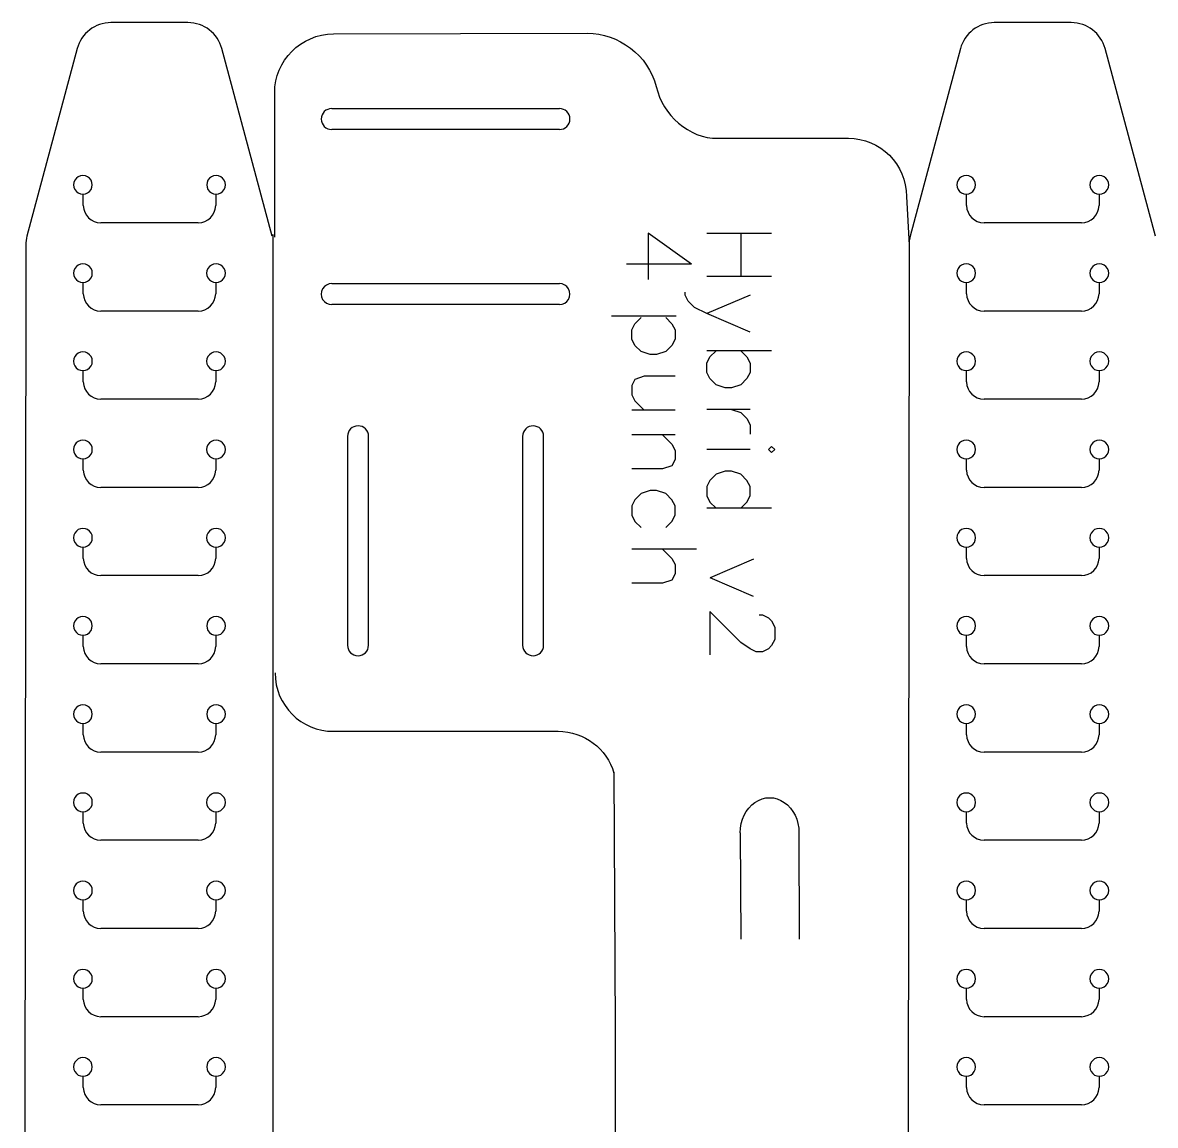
# Model space of a CAD drawing. Extents: x 9 to 642, y 361 to 1089.
# Drawn here: x 36.1 to 133.1, y 994.9 to 1089.4 of the extents above; entities that cross this region are included whole.
import ezdxf

# ---------------------------------------------------------------- set-up
doc = ezdxf.new("R2010")
doc.units = 0
doc.layers.add('Layer_1', color=7, linetype='CONTINUOUS')

msp = doc.modelspace()

# ---------------------------------------------------------------- linework, layer by layer
at = {"layer": 'Layer_1', "color": 7}
for p, q in [((50.218022, 1089.389811), (43.621986, 1089.389811)), ((125.875113, 1089.389811), (119.279077, 1089.389811)), ((62.686015, 1088.442497), (84.442729, 1088.486498)), ((40.72419, 1087.166253), (36.422224, 1071.111045)), ((57.417758, 1071.111045), (53.115792, 1087.166253)), ((116.381281, 1087.166253), (112.079315, 1071.111045)), ((133.074849, 1071.111045), (128.772883, 1087.166253)), ((57.621413, 1083.41298), (57.621413, 1071.024976)), ((95.615315, 1079.482224), (106.804783, 1079.479578)), ((111.753735, 1074.486203), (111.97708, 1070.334599)), ((57.51322, 731.620413), (57.520099, 1071.235611)), ((36.319989, 1070.334599), (36.055697, 751.059959)), ((111.97708, 1070.334599), (111.712788, 751.059959)), ((62.677918, 1028.676509), (81.91146, 1028.676509)), ((86.698725, 1025.162816), (86.809956, 1003.283468)), ((86.809956, 1003.283468), (86.809956, 753.097225))]:
    msp.add_line(p, q, dxfattribs=at)
at = {"layer": 'Layer_1', "color": 1}
for p, q in [((62.532001, 1082.033151), (82.032004, 1082.033151)), ((82.032004, 1080.233138), (62.532001, 1080.233138)), ((41.219993, 1074.6898), (41.219993, 1074.6898)), ((41.248065, 1073.717509), (41.23272, 1074.689905)), ((52.607316, 1074.689905), (52.59197, 1073.717509)), ((52.619989, 1074.6898), (52.619989, 1074.6898)), ((116.877084, 1074.6898), (116.877084, 1074.6898)), ((116.905156, 1073.717509), (116.88981, 1074.689905)), ((128.264407, 1074.689905), (128.249061, 1073.717509)), ((128.27708, 1074.6898), (128.27708, 1074.6898)), ((51.0921, 1072.241266), (42.747883, 1072.241266)), ((126.749191, 1072.241266), (118.404973, 1072.241266)), ((41.219993, 1067.132823), (41.219993, 1067.132823)), ((41.248065, 1066.160533), (41.23272, 1067.132929)), ((52.607316, 1067.132929), (52.59197, 1066.160533)), ((52.619989, 1067.132823), (52.619989, 1067.132823)), ((62.532001, 1067.033155), (82.032004, 1067.033155)), ((116.877084, 1067.132823), (116.877084, 1067.132823)), ((116.905156, 1066.160533), (116.88981, 1067.132929)), ((128.264407, 1067.132929), (128.249061, 1066.160533)), ((128.27708, 1067.132823), (128.27708, 1067.132823)), ((51.0921, 1064.68429), (42.747883, 1064.68429)), ((82.032004, 1065.233141), (62.532001, 1065.233141)), ((126.749191, 1064.68429), (118.404973, 1064.68429)), ((41.219993, 1059.575847), (41.219993, 1059.575847)), ((41.248065, 1058.603556), (41.23272, 1059.575953)), ((52.607316, 1059.575953), (52.59197, 1058.603556)), ((52.619989, 1059.575847), (52.619989, 1059.575847)), ((116.877084, 1059.575847), (116.877084, 1059.575847)), ((116.905156, 1058.603556), (116.88981, 1059.575953)), ((128.264407, 1059.575953), (128.249061, 1058.603556)), ((128.27708, 1059.575847), (128.27708, 1059.575847)), ((51.0921, 1057.127314), (42.747883, 1057.127314)), ((126.749191, 1057.127314), (118.404973, 1057.127314)), ((64.781991, 1054.846261), (64.781991, 1054.846261)), ((79.782014, 1054.846261), (79.782014, 1054.846261)), ((63.882011, 1053.946255), (63.882011, 1036.04624)), ((65.681998, 1036.04624), (65.681998, 1053.946255)), ((78.882007, 1053.946255), (78.882007, 1036.04624)), ((80.681994, 1036.04624), (80.681994, 1053.946255)), ((41.219993, 1052.018871), (41.219993, 1052.018871)), ((41.248065, 1051.04658), (41.23272, 1052.01895)), ((52.607316, 1052.01895), (52.59197, 1051.04658)), ((52.619989, 1052.018871), (52.619989, 1052.018871)), ((116.877084, 1052.018871), (116.877084, 1052.018871)), ((116.905156, 1051.04658), (116.88981, 1052.01895)), ((128.264407, 1052.01895), (128.249061, 1051.04658)), ((128.27708, 1052.018871), (128.27708, 1052.018871)), ((51.0921, 1049.570337), (42.747883, 1049.570337)), ((126.749191, 1049.570337), (118.404973, 1049.570337)), ((41.219993, 1044.461895), (41.219993, 1044.461895)), ((41.248065, 1043.489577), (41.23272, 1044.461974)), ((52.607316, 1044.461974), (52.59197, 1043.489577)), ((52.619989, 1044.461895), (52.619989, 1044.461895)), ((116.877084, 1044.461895), (116.877084, 1044.461895)), ((116.905156, 1043.489577), (116.88981, 1044.461974)), ((128.264407, 1044.461974), (128.249061, 1043.489577)), ((128.27708, 1044.461895), (128.27708, 1044.461895)), ((51.0921, 1042.013361), (42.747883, 1042.013361)), ((126.749191, 1042.013361), (118.404973, 1042.013361)), ((41.219993, 1036.904892), (41.219993, 1036.904892)), ((41.248065, 1035.932601), (41.23272, 1036.904998)), ((52.607316, 1036.904998), (52.59197, 1035.932601)), ((52.619989, 1036.904892), (52.619989, 1036.904892)), ((116.877084, 1036.904892), (116.877084, 1036.904892)), ((116.905156, 1035.932601), (116.88981, 1036.904998)), ((128.264407, 1036.904998), (128.249061, 1035.932601)), ((128.27708, 1036.904892), (128.27708, 1036.904892)), ((51.0921, 1034.456385), (42.747883, 1034.456385)), ((64.781991, 1035.146259), (64.781991, 1035.146259)), ((79.782014, 1035.146259), (79.782014, 1035.146259)), ((126.749191, 1034.456385), (118.404973, 1034.456385)), ((41.219993, 1029.347916), (41.219993, 1029.347916)), ((41.248065, 1028.375625), (41.23272, 1029.348021)), ((52.607316, 1029.348021), (52.59197, 1028.375625)), ((52.619989, 1029.347916), (52.619989, 1029.347916)), ((116.877084, 1029.347916), (116.877084, 1029.347916)), ((116.905156, 1028.375625), (116.88981, 1029.348021)), ((128.264407, 1029.348021), (128.249061, 1028.375625)), ((128.27708, 1029.347916), (128.27708, 1029.347916)), ((51.0921, 1026.899382), (42.747883, 1026.899382)), ((126.749191, 1026.899382), (118.404973, 1026.899382)), ((41.219993, 1021.790939), (41.219993, 1021.790939)), ((41.248065, 1020.818649), (41.23272, 1021.791045)), ((52.607316, 1021.791045), (52.59197, 1020.818649)), ((52.619989, 1021.790939), (52.619989, 1021.790939)), ((116.877084, 1021.790939), (116.877084, 1021.790939)), ((116.905156, 1020.818649), (116.88981, 1021.791045)), ((128.264407, 1021.791045), (128.249061, 1020.818649)), ((128.27708, 1021.790939), (128.27708, 1021.790939)), ((97.520474, 1019.983676), (97.567226, 1010.858965)), ((102.550177, 1019.98328), (102.573725, 1010.857959)), ((51.0921, 1019.342406), (42.747883, 1019.342406)), ((126.749191, 1019.342406), (118.404973, 1019.342406)), ((41.219993, 1014.233963), (41.219993, 1014.233963)), ((41.248065, 1013.261672), (41.23272, 1014.234069)), ((52.607316, 1014.234069), (52.59197, 1013.261672)), ((52.619989, 1014.233963), (52.619989, 1014.233963)), ((116.877084, 1014.233963), (116.877084, 1014.233963)), ((116.905156, 1013.261672), (116.88981, 1014.234069)), ((128.264407, 1014.234069), (128.249061, 1013.261672)), ((128.27708, 1014.233963), (128.27708, 1014.233963)), ((51.0921, 1011.78543), (42.747883, 1011.78543)), ((126.749191, 1011.78543), (118.404973, 1011.78543)), ((41.219993, 1006.676987), (41.219993, 1006.676987)), ((41.248065, 1005.704696), (41.23272, 1006.677066)), ((52.607316, 1006.677066), (52.59197, 1005.704696)), ((52.619989, 1006.676987), (52.619989, 1006.676987)), ((116.877084, 1006.676987), (116.877084, 1006.676987)), ((116.905156, 1005.704696), (116.88981, 1006.677066)), ((128.264407, 1006.677066), (128.249061, 1005.704696)), ((128.27708, 1006.676987), (128.27708, 1006.676987)), ((51.0921, 1004.228453), (42.747883, 1004.228453)), ((126.749191, 1004.228453), (118.404973, 1004.228453)), ((41.219993, 999.119984), (41.219993, 999.119984)), ((41.248065, 998.147693), (41.23272, 999.12009)), ((52.607316, 999.12009), (52.59197, 998.147693)), ((52.619989, 999.119984), (52.619989, 999.119984)), ((116.877084, 999.119984), (116.877084, 999.119984)), ((116.905156, 998.147693), (116.88981, 999.12009)), ((128.264407, 999.12009), (128.249061, 998.147693)), ((128.27708, 999.119984), (128.27708, 999.119984)), ((51.0921, 996.671477), (42.747883, 996.671477)), ((126.749191, 996.671477), (118.404973, 996.671477))]:
    msp.add_line(p, q, dxfattribs=at)
at = {"layer": 'Layer_1', "color": 5}
for p, q in [((93.339475, 1068.705507), (89.635309, 1071.35134)), ((89.635309, 1071.35134), (89.635309, 1067.38259)), ((100.208562, 1071.336576), (94.652312, 1071.336576)), ((97.562728, 1071.336576), (97.562728, 1067.63241)), ((93.339475, 1068.705507), (87.783226, 1068.705507)), ((100.208562, 1067.63241), (94.652312, 1067.63241)), ((92.800228, 1066.04491), (92.800228, 1066.309493)), ((93.064812, 1065.515743), (92.800228, 1066.04491)), ((93.593978, 1064.986576), (93.064812, 1065.515743)), ((98.356478, 1066.04491), (94.652312, 1064.45741)), ((94.652312, 1064.45741), (93.593978, 1064.986576)), ((98.356478, 1062.86991), (94.652312, 1064.45741)), ((92.043573, 1064.231403), (86.487323, 1064.231403)), ((88.228175, 1063.061838), (88.492759, 1063.591005)), ((88.492759, 1063.591005), (89.021925, 1064.120172)), ((91.138565, 1064.120172), (91.667732, 1063.591005)), ((91.667732, 1063.591005), (91.932316, 1063.061838)), ((88.228175, 1062.268088), (88.228175, 1063.061838)), ((91.932316, 1063.061838), (91.932316, 1062.268088)), ((88.492759, 1061.738922), (88.228175, 1062.268088)), ((89.021925, 1061.209755), (88.492759, 1061.738922)), ((91.667732, 1061.738922), (91.138565, 1061.209755)), ((91.932316, 1062.268088), (91.667732, 1061.738922)), ((89.815649, 1060.945172), (89.021925, 1061.209755)), ((90.344815, 1060.945172), (89.815649, 1060.945172)), ((91.138565, 1061.209755), (90.344815, 1060.945172)), ((100.208562, 1061.28241), (94.652312, 1061.28241)), ((94.652312, 1060.224076), (94.916895, 1060.753243)), ((94.916895, 1060.753243), (95.446062, 1061.28241)), ((97.562728, 1061.28241), (98.091895, 1060.753243)), ((98.091895, 1060.753243), (98.356478, 1060.224076)), ((94.652312, 1059.430326), (94.652312, 1060.224076)), ((98.356478, 1060.224076), (98.356478, 1059.430326)), ((88.492759, 1058.828505), (88.228175, 1058.299338)), ((89.286509, 1059.093088), (88.492759, 1058.828505)), ((91.932316, 1059.093088), (89.286509, 1059.093088)), ((94.916895, 1058.90116), (94.652312, 1059.430326)), ((95.446062, 1058.371993), (94.916895, 1058.90116)), ((98.091895, 1058.90116), (97.562728, 1058.371993)), ((98.356478, 1059.430326), (98.091895, 1058.90116)), ((88.228175, 1058.299338), (88.228175, 1057.505562)), ((96.239812, 1058.10741), (95.446062, 1058.371993)), ((96.768978, 1058.10741), (96.239812, 1058.10741)), ((97.562728, 1058.371993), (96.768978, 1058.10741)), ((88.228175, 1057.505562), (88.492759, 1056.976395)), ((88.492759, 1056.976395), (89.286509, 1056.182645)), ((91.932316, 1056.182645), (88.228175, 1056.182645)), ((98.356478, 1056.255326), (94.652312, 1056.255326)), ((96.768978, 1056.255326), (97.562728, 1055.990743)), ((97.562728, 1055.990743), (98.091895, 1055.461576)), ((98.091895, 1055.461576), (98.356478, 1054.93241)), ((98.356478, 1054.93241), (98.356478, 1054.13866)), ((91.932316, 1054.065979), (88.228175, 1054.065979)), ((90.873982, 1054.065979), (91.667732, 1053.272229)), ((91.667732, 1053.272229), (91.932316, 1052.743062)), ((91.932316, 1052.743062), (91.932316, 1051.949312)), ((98.356478, 1052.815743), (94.652312, 1052.815743)), ((100.208562, 1053.080326), (99.943978, 1052.815743)), ((99.943978, 1052.815743), (100.208562, 1052.55116)), ((100.473145, 1052.815743), (100.208562, 1053.080326)), ((100.208562, 1052.55116), (100.473145, 1052.815743)), ((91.932316, 1051.949312), (91.667732, 1051.420145)), ((90.873982, 1051.155562), (88.228175, 1051.155562)), ((91.667732, 1051.420145), (90.873982, 1051.155562)), ((96.239812, 1050.96366), (95.446062, 1050.699076)), ((96.768978, 1050.96366), (96.239812, 1050.96366)), ((97.562728, 1050.699076), (96.768978, 1050.96366)), ((94.916895, 1050.16991), (94.652312, 1049.640743)), ((95.446062, 1050.699076), (94.916895, 1050.16991)), ((98.091895, 1050.16991), (97.562728, 1050.699076)), ((98.356478, 1049.640743), (98.091895, 1050.16991)), ((89.021925, 1049.038895), (88.492759, 1048.509729)), ((89.815649, 1049.303479), (89.021925, 1049.038895)), ((90.344815, 1049.303479), (89.815649, 1049.303479)), ((91.138565, 1049.038895), (90.344815, 1049.303479)), ((91.667732, 1048.509729), (91.138565, 1049.038895)), ((94.652312, 1049.640743), (94.652312, 1048.846993)), ((94.652312, 1048.846993), (94.916895, 1048.317826)), ((98.091895, 1048.317826), (98.356478, 1048.846993)), ((98.356478, 1048.846993), (98.356478, 1049.640743)), ((88.492759, 1048.509729), (88.228175, 1047.980562)), ((88.228175, 1047.980562), (88.228175, 1047.186812)), ((91.932316, 1047.980562), (91.667732, 1048.509729)), ((91.932316, 1047.186812), (91.932316, 1047.980562)), ((94.916895, 1048.317826), (95.446062, 1047.78866)), ((97.562728, 1047.78866), (98.091895, 1048.317826)), ((88.228175, 1047.186812), (88.492759, 1046.657645)), ((91.667732, 1046.657645), (91.932316, 1047.186812)), ((100.208562, 1047.78866), (94.652312, 1047.78866)), ((88.492759, 1046.657645), (89.021925, 1046.128479)), ((91.138565, 1046.128479), (91.667732, 1046.657645)), ((93.784399, 1044.276395), (88.228175, 1044.276395)), ((90.873982, 1044.276395), (91.667732, 1043.482645)), ((91.667732, 1043.482645), (91.932316, 1042.953479)), ((98.651912, 1043.412451), (94.947745, 1041.824951)), ((91.932316, 1042.159729), (91.667732, 1041.630562)), ((91.932316, 1042.953479), (91.932316, 1042.159729)), ((90.873982, 1041.365979), (88.228175, 1041.365979)), ((91.667732, 1041.630562), (90.873982, 1041.365979)), ((98.651912, 1040.237451), (94.947745, 1041.824951)), ((97.564797, 1036.280846), (94.918964, 1038.926679)), ((94.918964, 1038.926679), (94.918964, 1035.222512)), ((99.152297, 1038.662096), (99.416881, 1038.662096)), ((99.416881, 1038.662096), (99.946047, 1038.397512)), ((99.946047, 1038.397512), (100.210631, 1038.132929)), ((100.210631, 1038.132929), (100.475214, 1037.603762)), ((100.475214, 1037.603762), (100.475214, 1036.545429)), ((98.358547, 1035.751679), (97.564797, 1036.280846)), ((100.475214, 1036.545429), (100.210631, 1036.016262)), ((98.887714, 1035.487096), (98.358547, 1035.751679)), ((99.416881, 1035.487096), (98.887714, 1035.487096)), ((99.946047, 1035.751679), (99.416881, 1035.487096)), ((100.210631, 1036.016262), (99.946047, 1035.751679))]:
    msp.add_line(p, q, dxfattribs=at)
at = {"layer": 'Layer_1', "color": 7}
for points in [[(43.62196, 1089.389811), (42.264141, 1089.389806), (41.075613, 1088.477807), (40.72419, 1087.166253)], [(53.115792, 1087.166253), (52.76437, 1088.477807), (51.575841, 1089.389806), (50.218022, 1089.389811)], [(119.279051, 1089.389811), (117.921232, 1089.389806), (116.732704, 1088.477807), (116.381281, 1087.166253)], [(128.772883, 1087.166253), (128.421461, 1088.477807), (127.232932, 1089.389806), (125.875113, 1089.389811)], [(57.643136, 1083.380542), (57.643136, 1086.150544), (59.873362, 1088.380744), (62.686015, 1088.442497)], [(84.442729, 1088.486498), (87.059405, 1088.510045), (89.651078, 1086.58589), (90.330581, 1083.913069)], [(90.330581, 1083.913069), (90.889196, 1081.460381), (93.108997, 1079.450897), (95.615315, 1079.482224)], [(106.754009, 1079.485902), (109.524038, 1079.485902), (111.753735, 1077.256231), (111.753735, 1074.486203)], [(36.422224, 1071.111045), (36.354365, 1070.857809), (36.319994, 1070.59677), (36.319989, 1070.334599)], [(112.079315, 1071.111045), (112.011456, 1070.857809), (111.977085, 1070.59677), (111.97708, 1070.334599)], [(57.677664, 1033.676896), (57.677664, 1030.906867), (59.907916, 1028.676509), (62.677918, 1028.676509)], [(81.91146, 1028.681483), (84.187961, 1028.681483), (86.09656, 1027.174099), (86.705498, 1025.099792)]]:
    msp.add_open_spline(points, degree=3, dxfattribs=at)
at = {"layer": 'Layer_1', "color": 1}
for points in [[(62.532001, 1082.033151), (62.034941, 1082.033151), (61.631994, 1081.630204), (61.631994, 1081.133145)], [(82.93201, 1081.133145), (82.93201, 1081.630204), (82.529064, 1082.033151), (82.032004, 1082.033151)], [(61.631994, 1081.133145), (61.631994, 1080.636085), (62.034941, 1080.233138), (62.532001, 1080.233138)], [(82.032004, 1080.233138), (82.529064, 1080.233138), (82.93201, 1080.636085), (82.93201, 1081.133145)], [(41.219993, 1076.289814), (40.934178, 1076.289814), (40.670074, 1076.137334), (40.527166, 1075.889811)], [(41.91282, 1075.889811), (41.769912, 1076.137334), (41.505808, 1076.289814), (41.219993, 1076.289814)], [(52.619989, 1076.289814), (52.334174, 1076.289814), (52.07007, 1076.137334), (51.927163, 1075.889811)], [(53.312816, 1075.889811), (53.169909, 1076.137334), (52.905804, 1076.289814), (52.619989, 1076.289814)], [(116.877084, 1076.289814), (116.591269, 1076.289814), (116.327165, 1076.137334), (116.184257, 1075.889811)], [(117.569911, 1075.889811), (117.427003, 1076.137334), (117.162899, 1076.289814), (116.877084, 1076.289814)], [(128.27708, 1076.289814), (127.991265, 1076.289814), (127.727161, 1076.137334), (127.584254, 1075.889811)], [(128.969907, 1075.889811), (128.826999, 1076.137334), (128.562895, 1076.289814), (128.27708, 1076.289814)], [(40.527166, 1075.889811), (40.384259, 1075.642288), (40.384259, 1075.337326), (40.527166, 1075.089803)], [(40.527166, 1075.089803), (40.670074, 1074.84228), (40.934178, 1074.6898), (41.219993, 1074.6898)], [(41.219993, 1074.6898), (41.505808, 1074.6898), (41.769912, 1074.84228), (41.91282, 1075.089803)], [(41.91282, 1075.089803), (42.055727, 1075.337326), (42.055727, 1075.642288), (41.91282, 1075.889811)], [(51.927163, 1075.889811), (51.784255, 1075.642288), (51.784255, 1075.337326), (51.927163, 1075.089803)], [(51.927163, 1075.089803), (52.07007, 1074.84228), (52.334174, 1074.6898), (52.619989, 1074.6898)], [(52.619989, 1074.6898), (52.905804, 1074.6898), (53.169909, 1074.84228), (53.312816, 1075.089803)], [(53.312816, 1075.089803), (53.455724, 1075.337326), (53.455724, 1075.642288), (53.312816, 1075.889811)], [(116.184257, 1075.889811), (116.04135, 1075.642288), (116.04135, 1075.337326), (116.184257, 1075.089803)], [(116.184257, 1075.089803), (116.327165, 1074.84228), (116.591269, 1074.6898), (116.877084, 1074.6898)], [(116.877084, 1074.6898), (117.162899, 1074.6898), (117.427003, 1074.84228), (117.569911, 1075.089803)], [(117.569911, 1075.089803), (117.712818, 1075.337326), (117.712818, 1075.642288), (117.569911, 1075.889811)], [(127.584254, 1075.889811), (127.441346, 1075.642288), (127.441346, 1075.337326), (127.584254, 1075.089803)], [(127.584254, 1075.089803), (127.727161, 1074.84228), (127.991265, 1074.6898), (128.27708, 1074.6898)], [(128.27708, 1074.6898), (128.562895, 1074.6898), (128.826999, 1074.84228), (128.969907, 1075.089803)], [(128.969907, 1075.089803), (129.112815, 1075.337326), (129.112815, 1075.642288), (128.969907, 1075.889811)], [(41.248065, 1073.717509), (41.261039, 1072.898445), (41.928716, 1072.241263), (42.747883, 1072.241266)], [(51.0921, 1072.241266), (51.911266, 1072.241263), (52.578943, 1072.898445), (52.591917, 1073.717509)], [(116.905156, 1073.717509), (116.91813, 1072.898445), (117.585807, 1072.241263), (118.404973, 1072.241266)], [(126.749191, 1072.241266), (127.568357, 1072.241263), (128.236034, 1072.898445), (128.249008, 1073.717509)], [(40.52463, 1068.333698), (40.381045, 1068.08573), (40.381045, 1067.779905), (40.52463, 1067.531937)], [(41.219993, 1068.732812), (40.933456, 1068.733905), (40.668215, 1068.581666), (40.52463, 1068.333698)], [(41.915356, 1068.333698), (41.771771, 1068.581666), (41.50653, 1068.733905), (41.219993, 1068.732812)], [(41.915356, 1067.531937), (42.058941, 1067.779905), (42.058941, 1068.08573), (41.915356, 1068.333698)], [(51.924626, 1068.333698), (51.781041, 1068.08573), (51.781041, 1067.779905), (51.924626, 1067.531937)], [(52.619989, 1068.732812), (52.333452, 1068.733905), (52.068212, 1068.581666), (51.924626, 1068.333698)], [(53.315352, 1068.333698), (53.171767, 1068.581666), (52.906527, 1068.733905), (52.619989, 1068.732812)], [(53.315352, 1067.531937), (53.458937, 1067.779905), (53.458937, 1068.08573), (53.315352, 1068.333698)], [(116.181721, 1068.333698), (116.038136, 1068.08573), (116.038136, 1067.779905), (116.181721, 1067.531937)], [(116.877084, 1068.732812), (116.590547, 1068.733905), (116.325306, 1068.581666), (116.181721, 1068.333698)], [(117.572447, 1068.333698), (117.428862, 1068.581666), (117.163621, 1068.733905), (116.877084, 1068.732812)], [(117.572447, 1067.531937), (117.716032, 1067.779905), (117.716032, 1068.08573), (117.572447, 1068.333698)], [(127.581717, 1068.333698), (127.438132, 1068.08573), (127.438132, 1067.779905), (127.581717, 1067.531937)], [(128.27708, 1068.732812), (127.990543, 1068.733905), (127.725303, 1068.581666), (127.581717, 1068.333698)], [(128.972443, 1068.333698), (128.828858, 1068.581666), (128.563618, 1068.733905), (128.27708, 1068.732812)], [(128.972443, 1067.531937), (129.116028, 1067.779905), (129.116028, 1068.08573), (128.972443, 1068.333698)], [(40.52463, 1067.531937), (40.668215, 1067.283969), (40.933456, 1067.13173), (41.219993, 1067.132823)], [(41.219993, 1067.132823), (41.50653, 1067.13173), (41.771771, 1067.283969), (41.915356, 1067.531937)], [(51.924626, 1067.531937), (52.068212, 1067.283969), (52.333452, 1067.13173), (52.619989, 1067.132823)], [(52.619989, 1067.132823), (52.906527, 1067.13173), (53.171767, 1067.283969), (53.315352, 1067.531937)], [(116.181721, 1067.531937), (116.325306, 1067.283969), (116.590547, 1067.13173), (116.877084, 1067.132823)], [(116.877084, 1067.132823), (117.163621, 1067.13173), (117.428862, 1067.283969), (117.572447, 1067.531937)], [(127.581717, 1067.531937), (127.725303, 1067.283969), (127.990543, 1067.13173), (128.27708, 1067.132823)], [(128.27708, 1067.132823), (128.563618, 1067.13173), (128.828858, 1067.283969), (128.972443, 1067.531937)], [(61.752572, 1066.583151), (61.591801, 1066.304688), (61.591801, 1065.961608), (61.752572, 1065.683145)], [(62.532001, 1067.033155), (62.210459, 1067.033155), (61.913343, 1066.861615), (61.752572, 1066.583151)], [(82.811433, 1066.583151), (82.650662, 1066.861615), (82.353545, 1067.033155), (82.032004, 1067.033155)], [(82.811433, 1065.683145), (82.972203, 1065.961608), (82.972203, 1066.304688), (82.811433, 1066.583151)], [(41.248065, 1066.160533), (41.261039, 1065.341469), (41.928716, 1064.684287), (42.747883, 1064.68429)], [(51.0921, 1064.68429), (51.911266, 1064.684287), (52.578943, 1065.341469), (52.591917, 1066.160533)], [(61.752572, 1065.683145), (61.913343, 1065.404682), (62.210459, 1065.233141), (62.532001, 1065.233141)], [(82.032004, 1065.233141), (82.353545, 1065.233141), (82.650662, 1065.404682), (82.811433, 1065.683145)], [(116.905156, 1066.160533), (116.91813, 1065.341469), (117.585807, 1064.684287), (118.404973, 1064.68429)], [(126.749191, 1064.68429), (127.568357, 1064.684287), (128.236034, 1065.341469), (128.249008, 1066.160533)], [(40.524462, 1060.77678), (40.380832, 1060.528783), (40.380832, 1060.2229), (40.524462, 1059.974902)], [(41.219993, 1061.175835), (40.933408, 1061.177001), (40.668092, 1061.024778), (40.524462, 1060.77678)], [(41.915524, 1060.77678), (41.771894, 1061.024778), (41.506578, 1061.177001), (41.219993, 1061.175835)], [(41.915524, 1059.974902), (42.059155, 1060.2229), (42.059155, 1060.528783), (41.915524, 1060.77678)], [(51.924458, 1060.77678), (51.780828, 1060.528783), (51.780828, 1060.2229), (51.924458, 1059.974902)], [(52.619989, 1061.175835), (52.333404, 1061.177001), (52.068088, 1061.024778), (51.924458, 1060.77678)], [(53.315521, 1060.77678), (53.171891, 1061.024778), (52.906575, 1061.177001), (52.619989, 1061.175835)], [(53.315521, 1059.974902), (53.459151, 1060.2229), (53.459151, 1060.528783), (53.315521, 1060.77678)], [(116.181553, 1060.77678), (116.037922, 1060.528783), (116.037922, 1060.2229), (116.181553, 1059.974902)], [(116.877084, 1061.175835), (116.590499, 1061.177001), (116.325183, 1061.024778), (116.181553, 1060.77678)], [(117.572615, 1060.77678), (117.428985, 1061.024778), (117.163669, 1061.177001), (116.877084, 1061.175835)], [(117.572615, 1059.974902), (117.716246, 1060.2229), (117.716246, 1060.528783), (117.572615, 1060.77678)], [(127.581549, 1060.77678), (127.437919, 1060.528783), (127.437919, 1060.2229), (127.581549, 1059.974902)], [(128.27708, 1061.175835), (127.990495, 1061.177001), (127.725179, 1061.024778), (127.581549, 1060.77678)], [(128.972612, 1060.77678), (128.828981, 1061.024778), (128.563666, 1061.177001), (128.27708, 1061.175835)], [(128.972612, 1059.974902), (129.116242, 1060.2229), (129.116242, 1060.528783), (128.972612, 1060.77678)], [(40.524462, 1059.974902), (40.668092, 1059.726904), (40.933408, 1059.574682), (41.219993, 1059.575847)], [(41.219993, 1059.575847), (41.506578, 1059.574682), (41.771894, 1059.726904), (41.915524, 1059.974902)], [(51.924458, 1059.974902), (52.068088, 1059.726904), (52.333404, 1059.574682), (52.619989, 1059.575847)], [(52.619989, 1059.575847), (52.906575, 1059.574682), (53.171891, 1059.726904), (53.315521, 1059.974902)], [(116.181553, 1059.974902), (116.325183, 1059.726904), (116.590499, 1059.574682), (116.877084, 1059.575847)], [(116.877084, 1059.575847), (117.163669, 1059.574682), (117.428985, 1059.726904), (117.572615, 1059.974902)], [(127.581549, 1059.974902), (127.725179, 1059.726904), (127.990495, 1059.574682), (128.27708, 1059.575847)], [(128.27708, 1059.575847), (128.563666, 1059.574682), (128.828981, 1059.726904), (128.972612, 1059.974902)], [(41.248065, 1058.603556), (41.261039, 1057.784493), (41.928716, 1057.127311), (42.747883, 1057.127314)], [(51.0921, 1057.127314), (51.911266, 1057.127311), (52.578943, 1057.784493), (52.591917, 1058.603556)], [(116.905156, 1058.603556), (116.91813, 1057.784493), (117.585807, 1057.127311), (118.404973, 1057.127314)], [(126.749191, 1057.127314), (127.568357, 1057.127311), (128.236034, 1057.784493), (128.249008, 1058.603556)], [(64.781991, 1054.846261), (64.28494, 1054.84625), (63.882007, 1054.443306), (63.882011, 1053.946255)], [(65.418394, 1054.582657), (65.249609, 1054.751442), (65.020688, 1054.846263), (64.781991, 1054.846261)], [(79.782014, 1054.846261), (79.543317, 1054.846263), (79.314395, 1054.751442), (79.145611, 1054.582657)], [(80.681994, 1053.946255), (80.681998, 1054.443306), (80.279065, 1054.84625), (79.782014, 1054.846261)], [(65.681998, 1053.946255), (65.681999, 1054.184952), (65.587178, 1054.413873), (65.418394, 1054.582657)], [(79.145611, 1054.582657), (78.976827, 1054.413873), (78.882005, 1054.184952), (78.882007, 1053.946255)], [(40.524462, 1053.219804), (40.380832, 1052.971806), (40.380832, 1052.665924), (40.524462, 1052.417926)], [(41.219993, 1053.618859), (40.933408, 1053.620025), (40.668092, 1053.467802), (40.524462, 1053.219804)], [(41.915524, 1053.219804), (41.771894, 1053.467802), (41.506578, 1053.620025), (41.219993, 1053.618859)], [(41.915524, 1052.417926), (42.059155, 1052.665924), (42.059155, 1052.971806), (41.915524, 1053.219804)], [(51.924458, 1053.219804), (51.780828, 1052.971806), (51.780828, 1052.665924), (51.924458, 1052.417926)], [(52.619989, 1053.618859), (52.333404, 1053.620025), (52.068088, 1053.467802), (51.924458, 1053.219804)], [(53.315521, 1053.219804), (53.171891, 1053.467802), (52.906575, 1053.620025), (52.619989, 1053.618859)], [(53.315521, 1052.417926), (53.459151, 1052.665924), (53.459151, 1052.971806), (53.315521, 1053.219804)], [(116.181553, 1053.219804), (116.037922, 1052.971806), (116.037922, 1052.665924), (116.181553, 1052.417926)], [(116.877084, 1053.618859), (116.590499, 1053.620025), (116.325183, 1053.467802), (116.181553, 1053.219804)], [(117.572615, 1053.219804), (117.428985, 1053.467802), (117.163669, 1053.620025), (116.877084, 1053.618859)], [(117.572615, 1052.417926), (117.716246, 1052.665924), (117.716246, 1052.971806), (117.572615, 1053.219804)], [(127.581549, 1053.219804), (127.437919, 1052.971806), (127.437919, 1052.665924), (127.581549, 1052.417926)], [(128.27708, 1053.618859), (127.990495, 1053.620025), (127.725179, 1053.467802), (127.581549, 1053.219804)], [(128.972612, 1053.219804), (128.828981, 1053.467802), (128.563666, 1053.620025), (128.27708, 1053.618859)], [(128.972612, 1052.417926), (129.116242, 1052.665924), (129.116242, 1052.971806), (128.972612, 1053.219804)], [(40.524462, 1052.417926), (40.668092, 1052.169928), (40.933408, 1052.017705), (41.219993, 1052.018871)], [(41.219993, 1052.018871), (41.506578, 1052.017705), (41.771894, 1052.169928), (41.915524, 1052.417926)], [(51.924458, 1052.417926), (52.068088, 1052.169928), (52.333404, 1052.017705), (52.619989, 1052.018871)], [(52.619989, 1052.018871), (52.906575, 1052.017705), (53.171891, 1052.169928), (53.315521, 1052.417926)], [(116.181553, 1052.417926), (116.325183, 1052.169928), (116.590499, 1052.017705), (116.877084, 1052.018871)], [(116.877084, 1052.018871), (117.163669, 1052.017705), (117.428985, 1052.169928), (117.572615, 1052.417926)], [(127.581549, 1052.417926), (127.725179, 1052.169928), (127.990495, 1052.017705), (128.27708, 1052.018871)], [(128.27708, 1052.018871), (128.563666, 1052.017705), (128.828981, 1052.169928), (128.972612, 1052.417926)], [(41.248065, 1051.04658), (41.261039, 1050.227517), (41.928716, 1049.570334), (42.747883, 1049.570337)], [(51.0921, 1049.570337), (51.911266, 1049.570334), (52.578943, 1050.227517), (52.591917, 1051.04658)], [(116.905156, 1051.04658), (116.91813, 1050.227517), (117.585807, 1049.570334), (118.404973, 1049.570337)], [(126.749191, 1049.570337), (127.568357, 1049.570334), (128.236034, 1050.227517), (128.249008, 1051.04658)], [(41.219993, 1046.061883), (40.933456, 1046.062976), (40.668215, 1045.910737), (40.52463, 1045.662769)], [(41.915356, 1045.662769), (41.771771, 1045.910737), (41.50653, 1046.062976), (41.219993, 1046.061883)], [(52.619989, 1046.061883), (52.333452, 1046.062976), (52.068212, 1045.910737), (51.924626, 1045.662769)], [(53.315352, 1045.662769), (53.171767, 1045.910737), (52.906527, 1046.062976), (52.619989, 1046.061883)], [(116.877084, 1046.061883), (116.590547, 1046.062976), (116.325306, 1045.910737), (116.181721, 1045.662769)], [(117.572447, 1045.662769), (117.428862, 1045.910737), (117.163621, 1046.062976), (116.877084, 1046.061883)], [(128.27708, 1046.061883), (127.990543, 1046.062976), (127.725303, 1045.910737), (127.581717, 1045.662769)], [(128.972443, 1045.662769), (128.828858, 1045.910737), (128.563618, 1046.062976), (128.27708, 1046.061883)], [(40.52463, 1045.662769), (40.381045, 1045.414801), (40.381045, 1045.108976), (40.52463, 1044.861008)], [(41.915356, 1044.861008), (42.058941, 1045.108976), (42.058941, 1045.414801), (41.915356, 1045.662769)], [(51.924626, 1045.662769), (51.781041, 1045.414801), (51.781041, 1045.108976), (51.924626, 1044.861008)], [(53.315352, 1044.861008), (53.458937, 1045.108976), (53.458937, 1045.414801), (53.315352, 1045.662769)], [(116.181721, 1045.662769), (116.038136, 1045.414801), (116.038136, 1045.108976), (116.181721, 1044.861008)], [(117.572447, 1044.861008), (117.716032, 1045.108976), (117.716032, 1045.414801), (117.572447, 1045.662769)], [(127.581717, 1045.662769), (127.438132, 1045.414801), (127.438132, 1045.108976), (127.581717, 1044.861008)], [(128.972443, 1044.861008), (129.116028, 1045.108976), (129.116028, 1045.414801), (128.972443, 1045.662769)], [(40.52463, 1044.861008), (40.668215, 1044.61304), (40.933456, 1044.460802), (41.219993, 1044.461895)], [(41.219993, 1044.461895), (41.50653, 1044.460802), (41.771771, 1044.61304), (41.915356, 1044.861008)], [(51.924626, 1044.861008), (52.068212, 1044.61304), (52.333452, 1044.460802), (52.619989, 1044.461895)], [(52.619989, 1044.461895), (52.906527, 1044.460802), (53.171767, 1044.61304), (53.315352, 1044.861008)], [(116.181721, 1044.861008), (116.325306, 1044.61304), (116.590547, 1044.460802), (116.877084, 1044.461895)], [(116.877084, 1044.461895), (117.163621, 1044.460802), (117.428862, 1044.61304), (117.572447, 1044.861008)], [(127.581717, 1044.861008), (127.725303, 1044.61304), (127.990543, 1044.460802), (128.27708, 1044.461895)], [(128.27708, 1044.461895), (128.563618, 1044.460802), (128.828858, 1044.61304), (128.972443, 1044.861008)], [(41.248065, 1043.489577), (41.261054, 1042.670524), (41.928726, 1042.013358), (42.747883, 1042.013361)], [(51.0921, 1042.013361), (51.911256, 1042.013358), (52.578929, 1042.670524), (52.591917, 1043.489577)], [(116.905156, 1043.489577), (116.918145, 1042.670524), (117.585817, 1042.013358), (118.404973, 1042.013361)], [(126.749191, 1042.013361), (127.568347, 1042.013358), (128.23602, 1042.670524), (128.249008, 1043.489577)], [(40.526502, 1038.105133), (40.383417, 1037.857493), (40.383417, 1037.552306), (40.526502, 1037.304665)], [(41.219993, 1038.504907), (40.933988, 1038.505192), (40.669587, 1038.352773), (40.526502, 1038.105133)], [(41.913484, 1038.105133), (41.770399, 1038.352773), (41.505998, 1038.505192), (41.219993, 1038.504907)], [(41.913484, 1037.304665), (42.056569, 1037.552306), (42.056569, 1037.857493), (41.913484, 1038.105133)], [(51.926498, 1038.105133), (51.783414, 1037.857493), (51.783414, 1037.552306), (51.926498, 1037.304665)], [(52.619989, 1038.504907), (52.333984, 1038.505192), (52.069583, 1038.352773), (51.926498, 1038.105133)], [(53.31348, 1038.105133), (53.170396, 1038.352773), (52.905994, 1038.505192), (52.619989, 1038.504907)], [(53.31348, 1037.304665), (53.456565, 1037.552306), (53.456565, 1037.857493), (53.31348, 1038.105133)], [(116.183593, 1038.105133), (116.040508, 1037.857493), (116.040508, 1037.552306), (116.183593, 1037.304665)], [(116.877084, 1038.504907), (116.591079, 1038.505192), (116.326678, 1038.352773), (116.183593, 1038.105133)], [(117.570575, 1038.105133), (117.42749, 1038.352773), (117.163089, 1038.505192), (116.877084, 1038.504907)], [(117.570575, 1037.304665), (117.71366, 1037.552306), (117.71366, 1037.857493), (117.570575, 1038.105133)], [(127.583589, 1038.105133), (127.440504, 1037.857493), (127.440504, 1037.552306), (127.583589, 1037.304665)], [(128.27708, 1038.504907), (127.991075, 1038.505192), (127.726674, 1038.352773), (127.583589, 1038.105133)], [(128.970571, 1038.105133), (128.827487, 1038.352773), (128.563085, 1038.505192), (128.27708, 1038.504907)], [(128.970571, 1037.304665), (129.113656, 1037.552306), (129.113656, 1037.857493), (128.970571, 1038.105133)], [(40.526502, 1037.304665), (40.669587, 1037.057025), (40.933988, 1036.904607), (41.219993, 1036.904892)], [(41.219993, 1036.904892), (41.505998, 1036.904607), (41.770399, 1037.057025), (41.913484, 1037.304665)], [(51.926498, 1037.304665), (52.069583, 1037.057025), (52.333984, 1036.904607), (52.619989, 1036.904892)], [(52.619989, 1036.904892), (52.905994, 1036.904607), (53.170396, 1037.057025), (53.31348, 1037.304665)], [(116.183593, 1037.304665), (116.326678, 1037.057025), (116.591079, 1036.904607), (116.877084, 1036.904892)], [(116.877084, 1036.904892), (117.163089, 1036.904607), (117.42749, 1037.057025), (117.570575, 1037.304665)], [(127.583589, 1037.304665), (127.726674, 1037.057025), (127.991075, 1036.904607), (128.27708, 1036.904892)], [(128.27708, 1036.904892), (128.563085, 1036.904607), (128.827487, 1037.057025), (128.970571, 1037.304665)], [(41.248065, 1035.932601), (41.261054, 1035.113548), (41.928726, 1034.456382), (42.747883, 1034.456385)], [(51.0921, 1034.456385), (51.911256, 1034.456382), (52.578929, 1035.113548), (52.591917, 1035.932601)], [(63.882011, 1036.04624), (63.882022, 1035.549199), (64.28495, 1035.14627), (64.781991, 1035.146259)], [(64.781991, 1035.146259), (65.279042, 1035.146256), (65.681987, 1035.549188), (65.681998, 1036.04624)], [(78.882007, 1036.04624), (78.882018, 1035.549188), (79.284963, 1035.146256), (79.782014, 1035.146259)], [(79.782014, 1035.146259), (80.279055, 1035.14627), (80.681983, 1035.549199), (80.681994, 1036.04624)], [(116.905156, 1035.932601), (116.918145, 1035.113548), (117.585817, 1034.456382), (118.404973, 1034.456385)], [(126.749191, 1034.456385), (127.568347, 1034.456382), (128.23602, 1035.113548), (128.249008, 1035.932601)], [(40.527166, 1030.547927), (40.384259, 1030.300404), (40.384259, 1029.995442), (40.527166, 1029.747919)], [(41.219993, 1030.94793), (40.934178, 1030.94793), (40.670074, 1030.79545), (40.527166, 1030.547927)], [(41.91282, 1030.547927), (41.769912, 1030.79545), (41.505808, 1030.94793), (41.219993, 1030.94793)], [(41.91282, 1029.747919), (42.055727, 1029.995442), (42.055727, 1030.300404), (41.91282, 1030.547927)], [(51.927163, 1030.547927), (51.784255, 1030.300404), (51.784255, 1029.995442), (51.927163, 1029.747919)], [(52.619989, 1030.94793), (52.334174, 1030.94793), (52.07007, 1030.79545), (51.927163, 1030.547927)], [(53.312816, 1030.547927), (53.169909, 1030.79545), (52.905804, 1030.94793), (52.619989, 1030.94793)], [(53.312816, 1029.747919), (53.455724, 1029.995442), (53.455724, 1030.300404), (53.312816, 1030.547927)], [(116.184257, 1030.547927), (116.04135, 1030.300404), (116.04135, 1029.995442), (116.184257, 1029.747919)], [(116.877084, 1030.94793), (116.591269, 1030.94793), (116.327165, 1030.79545), (116.184257, 1030.547927)], [(117.569911, 1030.547927), (117.427003, 1030.79545), (117.162899, 1030.94793), (116.877084, 1030.94793)], [(117.569911, 1029.747919), (117.712818, 1029.995442), (117.712818, 1030.300404), (117.569911, 1030.547927)], [(127.584254, 1030.547927), (127.441346, 1030.300404), (127.441346, 1029.995442), (127.584254, 1029.747919)], [(128.27708, 1030.94793), (127.991265, 1030.94793), (127.727161, 1030.79545), (127.584254, 1030.547927)], [(128.969907, 1030.547927), (128.826999, 1030.79545), (128.562895, 1030.94793), (128.27708, 1030.94793)], [(128.969907, 1029.747919), (129.112815, 1029.995442), (129.112815, 1030.300404), (128.969907, 1030.547927)], [(40.527166, 1029.747919), (40.670074, 1029.500396), (40.934178, 1029.347916), (41.219993, 1029.347916)], [(41.219993, 1029.347916), (41.505808, 1029.347916), (41.769912, 1029.500396), (41.91282, 1029.747919)], [(51.927163, 1029.747919), (52.07007, 1029.500396), (52.334174, 1029.347916), (52.619989, 1029.347916)], [(52.619989, 1029.347916), (52.905804, 1029.347916), (53.169909, 1029.500396), (53.312816, 1029.747919)], [(116.184257, 1029.747919), (116.327165, 1029.500396), (116.591269, 1029.347916), (116.877084, 1029.347916)], [(116.877084, 1029.347916), (117.162899, 1029.347916), (117.427003, 1029.500396), (117.569911, 1029.747919)], [(127.584254, 1029.747919), (127.727161, 1029.500396), (127.991265, 1029.347916), (128.27708, 1029.347916)], [(128.27708, 1029.347916), (128.562895, 1029.347916), (128.826999, 1029.500396), (128.969907, 1029.747919)], [(41.248065, 1028.375625), (41.261039, 1027.556561), (41.928716, 1026.899379), (42.747883, 1026.899382)], [(51.0921, 1026.899382), (51.911266, 1026.899379), (52.578943, 1027.556561), (52.591917, 1028.375625)], [(116.905156, 1028.375625), (116.91813, 1027.556561), (117.585807, 1026.899379), (118.404973, 1026.899382)], [(126.749191, 1026.899382), (127.568357, 1026.899379), (128.236034, 1027.556561), (128.249008, 1028.375625)], [(40.524462, 1022.991873), (40.380832, 1022.743875), (40.380832, 1022.437992), (40.524462, 1022.189994)], [(41.219993, 1023.390928), (40.933408, 1023.392093), (40.668092, 1023.23987), (40.524462, 1022.991873)], [(41.915524, 1022.991873), (41.771894, 1023.23987), (41.506578, 1023.392093), (41.219993, 1023.390928)], [(41.915524, 1022.189994), (42.059155, 1022.437992), (42.059155, 1022.743875), (41.915524, 1022.991873)], [(51.924458, 1022.991873), (51.780828, 1022.743875), (51.780828, 1022.437992), (51.924458, 1022.189994)], [(52.619989, 1023.390928), (52.333404, 1023.392093), (52.068088, 1023.23987), (51.924458, 1022.991873)], [(53.315521, 1022.991873), (53.171891, 1023.23987), (52.906575, 1023.392093), (52.619989, 1023.390928)], [(53.315521, 1022.189994), (53.459151, 1022.437992), (53.459151, 1022.743875), (53.315521, 1022.991873)], [(97.520474, 1019.984999), (97.520474, 1021.057911), (97.99982, 1022.049279), (98.777959, 1022.585721)], [(98.777959, 1022.585721), (99.556073, 1023.12219), (100.514764, 1023.12219), (101.292903, 1022.585721)], [(101.292903, 1022.585721), (102.071017, 1022.049279), (102.550177, 1021.057858), (102.550177, 1019.984946)], [(116.181553, 1022.991873), (116.037922, 1022.743875), (116.037922, 1022.437992), (116.181553, 1022.189994)], [(116.877084, 1023.390928), (116.590499, 1023.392093), (116.325183, 1023.23987), (116.181553, 1022.991873)], [(117.572615, 1022.991873), (117.428985, 1023.23987), (117.163669, 1023.392093), (116.877084, 1023.390928)], [(117.572615, 1022.189994), (117.716246, 1022.437992), (117.716246, 1022.743875), (117.572615, 1022.991873)], [(127.581549, 1022.991873), (127.437919, 1022.743875), (127.437919, 1022.437992), (127.581549, 1022.189994)], [(128.27708, 1023.390928), (127.990495, 1023.392093), (127.725179, 1023.23987), (127.581549, 1022.991873)], [(128.972612, 1022.991873), (128.828981, 1023.23987), (128.563666, 1023.392093), (128.27708, 1023.390928)], [(128.972612, 1022.189994), (129.116242, 1022.437992), (129.116242, 1022.743875), (128.972612, 1022.991873)], [(40.524462, 1022.189994), (40.668092, 1021.941997), (40.933408, 1021.789774), (41.219993, 1021.790939)], [(41.219993, 1021.790939), (41.506578, 1021.789774), (41.771894, 1021.941997), (41.915524, 1022.189994)], [(51.924458, 1022.189994), (52.068088, 1021.941997), (52.333404, 1021.789774), (52.619989, 1021.790939)], [(52.619989, 1021.790939), (52.906575, 1021.789774), (53.171891, 1021.941997), (53.315521, 1022.189994)], [(116.181553, 1022.189994), (116.325183, 1021.941997), (116.590499, 1021.789774), (116.877084, 1021.790939)], [(116.877084, 1021.790939), (117.163669, 1021.789774), (117.428985, 1021.941997), (117.572615, 1022.189994)], [(127.581549, 1022.189994), (127.725179, 1021.941997), (127.990495, 1021.789774), (128.27708, 1021.790939)], [(128.27708, 1021.790939), (128.563666, 1021.789774), (128.828981, 1021.941997), (128.972612, 1022.189994)], [(41.248065, 1020.818649), (41.261039, 1019.999585), (41.928716, 1019.342403), (42.747883, 1019.342406)], [(51.0921, 1019.342406), (51.911266, 1019.342403), (52.578943, 1019.999585), (52.591917, 1020.818649)], [(116.905156, 1020.818649), (116.91813, 1019.999585), (117.585807, 1019.342403), (118.404973, 1019.342406)], [(126.749191, 1019.342406), (127.568357, 1019.342403), (128.236034, 1019.999585), (128.249008, 1020.818649)], [(41.219993, 1015.833951), (40.933408, 1015.835117), (40.668092, 1015.682894), (40.524462, 1015.434896)], [(41.915524, 1015.434896), (41.771894, 1015.682894), (41.506578, 1015.835117), (41.219993, 1015.833951)], [(52.619989, 1015.833951), (52.333404, 1015.835117), (52.068088, 1015.682894), (51.924458, 1015.434896)], [(53.315521, 1015.434896), (53.171891, 1015.682894), (52.906575, 1015.835117), (52.619989, 1015.833951)], [(116.877084, 1015.833951), (116.590499, 1015.835117), (116.325183, 1015.682894), (116.181553, 1015.434896)], [(117.572615, 1015.434896), (117.428985, 1015.682894), (117.163669, 1015.835117), (116.877084, 1015.833951)], [(128.27708, 1015.833951), (127.990495, 1015.835117), (127.725179, 1015.682894), (127.581549, 1015.434896)], [(128.972612, 1015.434896), (128.828981, 1015.682894), (128.563666, 1015.835117), (128.27708, 1015.833951)], [(40.524462, 1015.434896), (40.380832, 1015.186899), (40.380832, 1014.881016), (40.524462, 1014.633018)], [(41.915524, 1014.633018), (42.059155, 1014.881016), (42.059155, 1015.186899), (41.915524, 1015.434896)], [(51.924458, 1015.434896), (51.780828, 1015.186899), (51.780828, 1014.881016), (51.924458, 1014.633018)], [(53.315521, 1014.633018), (53.459151, 1014.881016), (53.459151, 1015.186899), (53.315521, 1015.434896)], [(116.181553, 1015.434896), (116.037922, 1015.186899), (116.037922, 1014.881016), (116.181553, 1014.633018)], [(117.572615, 1014.633018), (117.716246, 1014.881016), (117.716246, 1015.186899), (117.572615, 1015.434896)], [(127.581549, 1015.434896), (127.437919, 1015.186899), (127.437919, 1014.881016), (127.581549, 1014.633018)], [(128.972612, 1014.633018), (129.116242, 1014.881016), (129.116242, 1015.186899), (128.972612, 1015.434896)], [(40.524462, 1014.633018), (40.668092, 1014.38502), (40.933408, 1014.232798), (41.219993, 1014.233963)], [(41.219993, 1014.233963), (41.506578, 1014.232798), (41.771894, 1014.38502), (41.915524, 1014.633018)], [(51.924458, 1014.633018), (52.068088, 1014.38502), (52.333404, 1014.232798), (52.619989, 1014.233963)], [(52.619989, 1014.233963), (52.906575, 1014.232798), (53.171891, 1014.38502), (53.315521, 1014.633018)], [(116.181553, 1014.633018), (116.325183, 1014.38502), (116.590499, 1014.232798), (116.877084, 1014.233963)], [(116.877084, 1014.233963), (117.163669, 1014.232798), (117.428985, 1014.38502), (117.572615, 1014.633018)], [(127.581549, 1014.633018), (127.725179, 1014.38502), (127.990495, 1014.232798), (128.27708, 1014.233963)], [(128.27708, 1014.233963), (128.563666, 1014.232798), (128.828981, 1014.38502), (128.972612, 1014.633018)], [(41.248065, 1013.261672), (41.261039, 1012.442609), (41.928716, 1011.785427), (42.747883, 1011.78543)], [(51.0921, 1011.78543), (51.911266, 1011.785427), (52.578943, 1012.442609), (52.591917, 1013.261672)], [(116.905156, 1013.261672), (116.91813, 1012.442609), (117.585807, 1011.785427), (118.404973, 1011.78543)], [(126.749191, 1011.78543), (127.568357, 1011.785427), (128.236034, 1012.442609), (128.249008, 1013.261672)], [(41.219993, 1008.276975), (40.933456, 1008.278068), (40.668215, 1008.12583), (40.52463, 1007.877862)], [(41.915356, 1007.877862), (41.771771, 1008.12583), (41.50653, 1008.278068), (41.219993, 1008.276975)], [(52.619989, 1008.276975), (52.333452, 1008.278068), (52.068212, 1008.12583), (51.924626, 1007.877862)], [(53.315352, 1007.877862), (53.171767, 1008.12583), (52.906527, 1008.278068), (52.619989, 1008.276975)], [(116.877084, 1008.276975), (116.590547, 1008.278068), (116.325306, 1008.12583), (116.181721, 1007.877862)], [(117.572447, 1007.877862), (117.428862, 1008.12583), (117.163621, 1008.278068), (116.877084, 1008.276975)], [(128.27708, 1008.276975), (127.990543, 1008.278068), (127.725303, 1008.12583), (127.581717, 1007.877862)], [(128.972443, 1007.877862), (128.828858, 1008.12583), (128.563618, 1008.278068), (128.27708, 1008.276975)], [(40.52463, 1007.877862), (40.381045, 1007.629894), (40.381045, 1007.324068), (40.52463, 1007.0761)], [(40.52463, 1007.0761), (40.668215, 1006.828132), (40.933456, 1006.675894), (41.219993, 1006.676987)], [(41.219993, 1006.676987), (41.50653, 1006.675894), (41.771771, 1006.828132), (41.915356, 1007.0761)], [(41.915356, 1007.0761), (42.058941, 1007.324068), (42.058941, 1007.629894), (41.915356, 1007.877862)], [(51.924626, 1007.877862), (51.781041, 1007.629894), (51.781041, 1007.324068), (51.924626, 1007.0761)], [(51.924626, 1007.0761), (52.068212, 1006.828132), (52.333452, 1006.675894), (52.619989, 1006.676987)], [(52.619989, 1006.676987), (52.906527, 1006.675894), (53.171767, 1006.828132), (53.315352, 1007.0761)], [(53.315352, 1007.0761), (53.458937, 1007.324068), (53.458937, 1007.629894), (53.315352, 1007.877862)], [(116.181721, 1007.877862), (116.038136, 1007.629894), (116.038136, 1007.324068), (116.181721, 1007.0761)], [(116.181721, 1007.0761), (116.325306, 1006.828132), (116.590547, 1006.675894), (116.877084, 1006.676987)], [(116.877084, 1006.676987), (117.163621, 1006.675894), (117.428862, 1006.828132), (117.572447, 1007.0761)], [(117.572447, 1007.0761), (117.716032, 1007.324068), (117.716032, 1007.629894), (117.572447, 1007.877862)], [(127.581717, 1007.877862), (127.438132, 1007.629894), (127.438132, 1007.324068), (127.581717, 1007.0761)], [(127.581717, 1007.0761), (127.725303, 1006.828132), (127.990543, 1006.675894), (128.27708, 1006.676987)], [(128.27708, 1006.676987), (128.563618, 1006.675894), (128.828858, 1006.828132), (128.972443, 1007.0761)], [(128.972443, 1007.0761), (129.116028, 1007.324068), (129.116028, 1007.629894), (128.972443, 1007.877862)], [(41.248065, 1005.704696), (41.261039, 1004.885633), (41.928716, 1004.22845), (42.747883, 1004.228453)], [(51.0921, 1004.228453), (51.911266, 1004.22845), (52.578943, 1004.885633), (52.591917, 1005.704696)], [(116.905156, 1005.704696), (116.91813, 1004.885633), (117.585807, 1004.22845), (118.404973, 1004.228453)], [(126.749191, 1004.228453), (127.568357, 1004.22845), (128.236034, 1004.885633), (128.249008, 1005.704696)], [(40.527166, 1000.319995), (40.384259, 1000.072472), (40.384259, 999.767511), (40.527166, 999.519988)], [(41.219993, 1000.719999), (40.934178, 1000.719999), (40.670074, 1000.567518), (40.527166, 1000.319995)], [(41.91282, 1000.319995), (41.769912, 1000.567518), (41.505808, 1000.719999), (41.219993, 1000.719999)], [(41.91282, 999.519988), (42.055727, 999.767511), (42.055727, 1000.072472), (41.91282, 1000.319995)], [(51.927163, 1000.319995), (51.784255, 1000.072472), (51.784255, 999.767511), (51.927163, 999.519988)], [(52.619989, 1000.719999), (52.334174, 1000.719999), (52.07007, 1000.567518), (51.927163, 1000.319995)], [(53.312816, 1000.319995), (53.169909, 1000.567518), (52.905804, 1000.719999), (52.619989, 1000.719999)], [(53.312816, 999.519988), (53.455724, 999.767511), (53.455724, 1000.072472), (53.312816, 1000.319995)], [(116.184257, 1000.319995), (116.04135, 1000.072472), (116.04135, 999.767511), (116.184257, 999.519988)], [(116.877084, 1000.719999), (116.591269, 1000.719999), (116.327165, 1000.567518), (116.184257, 1000.319995)], [(117.569911, 1000.319995), (117.427003, 1000.567518), (117.162899, 1000.719999), (116.877084, 1000.719999)], [(117.569911, 999.519988), (117.712818, 999.767511), (117.712818, 1000.072472), (117.569911, 1000.319995)], [(127.584254, 1000.319995), (127.441346, 1000.072472), (127.441346, 999.767511), (127.584254, 999.519988)], [(128.27708, 1000.719999), (127.991265, 1000.719999), (127.727161, 1000.567518), (127.584254, 1000.319995)], [(128.969907, 1000.319995), (128.826999, 1000.567518), (128.562895, 1000.719999), (128.27708, 1000.719999)], [(128.969907, 999.519988), (129.112815, 999.767511), (129.112815, 1000.072472), (128.969907, 1000.319995)], [(40.527166, 999.519988), (40.670074, 999.272465), (40.934178, 999.119984), (41.219993, 999.119984)], [(41.219993, 999.119984), (41.505808, 999.119984), (41.769912, 999.272465), (41.91282, 999.519988)], [(51.927163, 999.519988), (52.07007, 999.272465), (52.334174, 999.119984), (52.619989, 999.119984)], [(52.619989, 999.119984), (52.905804, 999.119984), (53.169909, 999.272465), (53.312816, 999.519988)], [(116.184257, 999.519988), (116.327165, 999.272465), (116.591269, 999.119984), (116.877084, 999.119984)], [(116.877084, 999.119984), (117.162899, 999.119984), (117.427003, 999.272465), (117.569911, 999.519988)], [(127.584254, 999.519988), (127.727161, 999.272465), (127.991265, 999.119984), (128.27708, 999.119984)], [(128.27708, 999.119984), (128.562895, 999.119984), (128.826999, 999.272465), (128.969907, 999.519988)], [(41.248065, 998.147693), (41.261054, 997.32864), (41.928726, 996.671474), (42.747883, 996.671477)], [(51.0921, 996.671477), (51.911256, 996.671474), (52.578929, 997.32864), (52.591917, 998.147693)], [(116.905156, 998.147693), (116.918145, 997.32864), (117.585817, 996.671474), (118.404973, 996.671477)], [(126.749191, 996.671477), (127.568347, 996.671474), (128.23602, 997.32864), (128.249008, 998.147693)]]:
    msp.add_open_spline(points, degree=3, dxfattribs=at)

doc.saveas('drawing.dxf')
